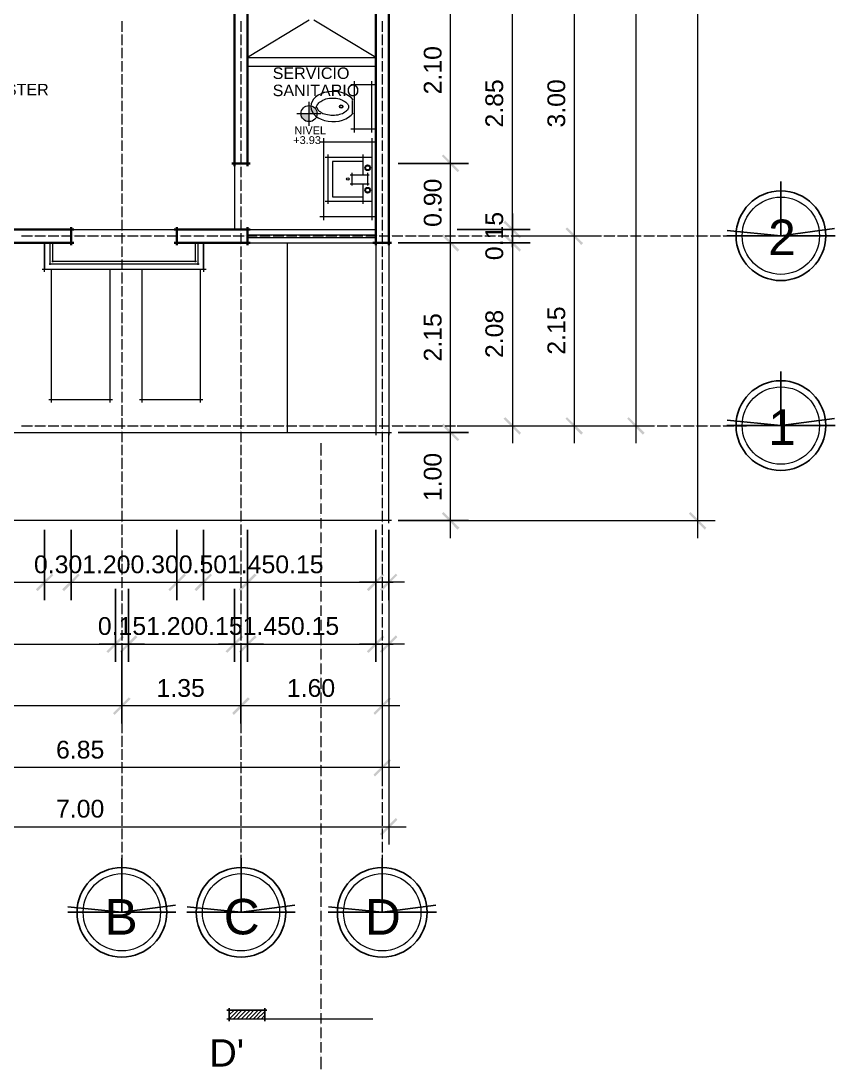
# Model space of a CAD drawing. Header units: millimetres. Extents: x 0 to 51.9, y -1.9 to 29.7.
# Drawn here: x 42.44 to 51.66, y 0.83 to 12.71 of the extents above; entities that cross this region are included whole.
import ezdxf

# ---------------------------------------------------------------- set-up
doc = ezdxf.new("R2010")
doc.units = ezdxf.units.MM
for name, color, linetype in [('PDF_0', 7, 'Continuous'), ('PDF_Acabados', 7, 'Continuous'), ('PDF_Arquitectura', 7, 'Continuous'), ('PDF_Ejes', 7, 'Continuous'), ('PDF_Muebles Fijos', 5, 'Continuous'), ('PDF_Muros', 7, 'Continuous'), ('PDF_Niveles', 2, 'Continuous'), ('PDF_Text', 7, 'Continuous'), ('PDF_Ventanas', 4, 'Continuous')]:
    doc.layers.add(name, color=color, linetype=linetype)
doc.styles.add('PDF ArialMT', font='arial.ttf')

msp = doc.modelspace()

# ---------------------------------------------------------------- hatches: boundary and pattern name
at = {"layer": 'PDF_0', "transparency": 33554559}
for points in [[(47.404, 11.015), (47.222, 11.197), (47.205, 11.18), (47.382, 10.998)], [(48.102, 10.266), (47.924, 10.448), (47.903, 10.427), (48.085, 10.249)], [(48.606, 10.355), (48.784, 10.173), (48.805, 10.194), (48.623, 10.372)], [(47.404, 10.118), (47.222, 10.296), (47.205, 10.279), (47.382, 10.097)], [(47.903, 10.279), (48.085, 10.097), (48.102, 10.118), (47.924, 10.296)], [(47.924, 8.221), (47.903, 8.204), (48.085, 8.022), (48.102, 8.044)], [(48.623, 8.221), (48.606, 8.204), (48.784, 8.022), (48.805, 8.044)], [(49.321, 8.221), (49.304, 8.204), (49.482, 8.022), (49.503, 8.044)], [(47.404, 7.967), (47.222, 8.149), (47.205, 8.128), (47.382, 7.95)], [(47.222, 7.146), (47.205, 7.129), (47.382, 6.947), (47.404, 6.968)], [(50.024, 7.146), (50.003, 7.129), (50.185, 6.947), (50.202, 6.968)], [(42.624, 6.249), (42.802, 6.431), (42.785, 6.448), (42.603, 6.27)], [(42.925, 6.249), (43.102, 6.431), (43.085, 6.448), (42.903, 6.27)], [(44.123, 6.249), (44.305, 6.431), (44.284, 6.448), (44.106, 6.27)], [(44.423, 6.249), (44.601, 6.431), (44.584, 6.448), (44.402, 6.27)], [(44.923, 6.249), (45.105, 6.431), (45.084, 6.448), (44.906, 6.27)], [(46.536, 6.448), (46.354, 6.27), (46.375, 6.249), (46.553, 6.431)], [(46.701, 6.431), (46.684, 6.448), (46.502, 6.27), (46.523, 6.249)], [(43.585, 5.749), (43.403, 5.567), (43.424, 5.55), (43.602, 5.728)], [(43.572, 5.55), (43.754, 5.728), (43.733, 5.749), (43.555, 5.567)], [(44.935, 5.749), (44.753, 5.567), (44.775, 5.55), (44.952, 5.728)], [(44.923, 5.55), (45.105, 5.728), (45.084, 5.749), (44.906, 5.567)], [(46.536, 5.749), (46.354, 5.567), (46.375, 5.55), (46.553, 5.728)], [(46.701, 5.728), (46.684, 5.749), (46.502, 5.567), (46.523, 5.55)], [(43.657, 5.046), (43.479, 4.868), (43.496, 4.847), (43.678, 5.029)], [(45.007, 5.046), (44.83, 4.868), (44.847, 4.847), (45.029, 5.029)], [(46.43, 4.868), (46.447, 4.847), (46.629, 5.029), (46.608, 5.046)], [(46.43, 4.17), (46.447, 4.149), (46.629, 4.331), (46.608, 4.348)], [(46.502, 3.497), (46.523, 3.48), (46.701, 3.658), (46.684, 3.679)]]:
    msp.add_hatch(color=256, dxfattribs=at).paths.add_polyline_path(points)
at = {"layer": 'PDF_Arquitectura', "true_color": 0x404040, "transparency": 33554559}
h = msp.add_hatch(color=250, dxfattribs=at)
h.paths.add_polyline_path([(45.697, 11.659), (45.609, 11.659), (45.609, 11.642), (45.613, 11.629), (45.621, 11.612), (45.63, 11.6), (45.642, 11.591), (45.655, 11.578), (45.668, 11.574), (45.685, 11.57), (45.697, 11.57)])
h.paths.add_polyline_path([(45.714, 11.748), (45.697, 11.748), (45.697, 11.659), (45.791, 11.659), (45.786, 11.672), (45.782, 11.688), (45.778, 11.701), (45.769, 11.714), (45.757, 11.727), (45.731, 11.744)])

# ---------------------------------------------------------------- linework, layer by layer
for p, q in [((51.046, 10.277), (51.046, 10.89)), ((51.046, 10.277), (50.436, 10.337)), ((51.046, 10.277), (51.655, 10.358)), ((51.046, 10.277), (50.433, 10.277)), ((51.046, 10.277), (51.66, 10.277)), ((51.046, 8.126), (51.046, 8.74)), ((51.046, 8.126), (51.655, 8.207)), ((51.046, 8.126), (50.433, 8.126)), ((51.046, 8.126), (50.436, 8.187)), ((51.046, 8.126), (51.66, 8.126)), ((43.579, 2.61), (43.579, 3.223)), ((44.929, 2.61), (44.929, 3.223)), ((46.529, 2.61), (46.529, 3.223)), ((43.579, 2.61), (42.968, 2.671)), ((43.579, 2.61), (44.187, 2.691)), ((44.929, 2.61), (44.319, 2.671)), ((44.929, 2.61), (45.537, 2.691)), ((46.529, 2.61), (45.919, 2.671)), ((46.529, 2.61), (47.138, 2.691)), ((43.579, 2.61), (42.965, 2.61)), ((43.579, 2.61), (44.192, 2.61)), ((44.929, 2.61), (44.316, 2.61)), ((44.929, 2.61), (45.543, 2.61)), ((46.529, 2.61), (45.916, 2.61)), ((46.529, 2.61), (47.143, 2.61))]:
    msp.add_line(p, q)
for centre in [(51.046, 10.277), (51.046, 8.126), (43.579, 2.61), (44.929, 2.61), (46.529, 2.61)]:
    msp.add_circle(centre, 0.508)
at = {"layer": 'PDF_Acabados', "lineweight": 25}
for points in [[(45.223, 1.503), (44.77, 1.503)], [(44.796, 1.376), (44.796, 1.524)], [(45.198, 1.376), (45.198, 1.524)]]:
    msp.add_lwpolyline(points, dxfattribs=at)
at = {"layer": 'PDF_Acabados', "lineweight": 9}
for points in [[(44.796, 1.49), (44.808, 1.503)], [(44.796, 1.448), (44.851, 1.503)], [(44.796, 1.401), (44.897, 1.503)], [(44.842, 1.401), (44.94, 1.503)], [(44.885, 1.401), (44.986, 1.503)], [(44.931, 1.401), (45.033, 1.503)], [(44.978, 1.401), (45.075, 1.503)], [(45.02, 1.401), (45.122, 1.503)], [(45.067, 1.401), (45.164, 1.503)], [(45.109, 1.401), (45.198, 1.486)], [(45.156, 1.401), (45.198, 1.444)]]:
    msp.add_lwpolyline(points, dxfattribs=at)
at = {"layer": 'PDF_Acabados', "color": 8, "lineweight": 5, "true_color": 0x808080}
msp.add_lwpolyline([(46.421, 1.401), (44.77, 1.401)], dxfattribs=at)
at = {"layer": 'PDF_Arquitectura', "color": 250, "lineweight": 18, "true_color": 0x404040}
for points in [[(50.104, 6.85), (50.104, 23.246)], [(47.302, 10.897), (47.302, 13.399)], [(48.005, 10.148), (48.005, 13.399)], [(47.302, 9.999), (47.302, 11.299)], [(48.005, 10.529), (48.005, 10.346), (48.005, 10.198), (48.005, 10.016)], [(48.703, 10.474), (48.703, 7.925)], [(47.302, 7.849), (47.302, 10.397)], [(48.005, 10.397), (48.005, 7.925)], [(48.077, 10.275), (48.902, 10.275)], [(47.302, 6.85), (47.302, 8.247)], [(47.378, 8.124), (48.204, 8.124)], [(48.077, 8.124), (48.902, 8.124)], [(47.505, 7.049), (46.709, 7.049), (50.303, 7.049)], [(46.603, 6.147), (46.603, 6.943), (46.603, 3.378)], [(39.402, 6.35), (42.903, 6.35)], [(42.501, 6.35), (43.204, 6.35)], [(42.802, 6.35), (44.402, 6.35)], [(44.004, 6.35), (44.703, 6.35)], [(44.305, 6.35), (45.202, 6.35)], [(44.804, 6.35), (46.654, 6.35)], [(46.781, 6.35), (46.603, 6.35), (46.455, 6.35), (46.273, 6.35)], [(46.603, 6.274), (46.603, 5.448)], [(39.555, 5.647), (43.704, 5.647)], [(43.835, 5.647), (43.653, 5.647), (43.505, 5.647), (43.323, 5.647)], [(43.454, 5.647), (45.054, 5.647)], [(45.185, 5.647), (45.003, 5.647), (44.855, 5.647), (44.673, 5.647)], [(44.804, 5.647), (46.654, 5.647)], [(46.781, 5.647), (46.603, 5.647), (46.455, 5.647), (46.273, 5.647)], [(46.527, 5.575), (46.527, 4.75)], [(43.78, 4.949), (39.479, 4.949)], [(45.13, 4.949), (43.378, 4.949)], [(46.73, 4.949), (44.728, 4.949)], [(46.527, 4.873), (46.527, 4.047)], [(46.73, 4.25), (39.479, 4.25)], [(39.402, 3.577), (46.802, 3.577)]]:
    msp.add_lwpolyline(points, dxfattribs=at)
at = {"layer": 'PDF_Arquitectura', "color": 250, "lineweight": 9, "true_color": 0x404040}
for points in [[(45.697, 11.794), (45.697, 11.523)], [(45.833, 11.659), (45.562, 11.659)]]:
    msp.add_lwpolyline(points, dxfattribs=at)
at = {"layer": 'PDF_Arquitectura', "color": 250, "lineweight": 18, "true_color": 0x404040}
for points in [[(47.505, 11.096), (46.709, 11.096)], [(48.204, 10.346), (47.378, 10.346)], [(47.505, 10.198), (46.709, 10.198)], [(48.204, 10.198), (47.378, 10.198)], [(47.505, 8.048), (46.709, 8.048)], [(42.704, 6.147), (42.704, 6.943)], [(43.005, 6.147), (43.005, 6.943)], [(44.203, 6.147), (44.203, 6.943)], [(44.504, 6.147), (44.504, 6.943)], [(45.003, 6.147), (45.003, 6.943)], [(46.455, 6.147), (46.455, 6.943)], [(43.505, 5.448), (43.505, 6.274)], [(43.653, 5.448), (43.653, 6.274)], [(44.855, 5.448), (44.855, 6.274)], [(45.003, 5.448), (45.003, 6.274)], [(46.455, 5.448), (46.455, 6.274)], [(43.577, 4.75), (43.577, 5.575)], [(44.927, 4.75), (44.927, 5.575)]]:
    msp.add_lwpolyline(points, close=True, dxfattribs=at)
at = {"layer": 'PDF_Arquitectura', "lineweight": 5}
for points in [[(45.833, 7.925), (45.833, 7.785)], [(45.833, 7.768), (45.833, 7.768)], [(45.833, 7.756), (45.833, 7.756)], [(45.833, 7.739), (45.833, 7.62)], [(45.833, 7.603), (45.833, 7.603)], [(45.833, 7.591), (45.833, 7.591)], [(45.833, 7.574), (45.833, 7.455)], [(45.833, 7.438), (45.833, 7.438)], [(45.833, 7.425), (45.833, 7.425)], [(45.833, 7.408), (45.833, 7.29)], [(45.833, 7.273), (45.833, 7.273)], [(45.833, 7.26), (45.833, 7.26)], [(45.833, 7.243), (45.833, 7.125)], [(45.833, 7.108), (45.833, 7.108)], [(45.833, 7.095), (45.833, 7.095)], [(45.833, 7.078), (45.833, 6.96)], [(45.833, 6.943), (45.833, 6.943)], [(45.833, 6.93), (45.833, 6.93)], [(45.833, 6.913), (45.833, 6.795)], [(45.833, 6.778), (45.833, 6.778)], [(45.833, 6.765), (45.833, 6.765)], [(45.833, 6.748), (45.833, 6.63)], [(45.833, 6.613), (45.833, 6.613)], [(45.833, 6.6), (45.833, 6.6)], [(45.833, 6.583), (45.833, 6.464)], [(45.833, 6.448), (45.833, 6.448)], [(45.833, 6.435), (45.833, 6.435)], [(45.833, 6.418), (45.833, 6.299)], [(45.833, 6.282), (45.833, 6.282)], [(45.833, 6.27), (45.833, 6.27)], [(45.833, 6.253), (45.833, 6.134)], [(45.833, 6.122), (45.833, 6.122)], [(45.833, 6.105), (45.833, 6.105)], [(45.833, 6.088), (45.833, 5.969)], [(45.833, 5.956), (45.833, 5.956)], [(45.833, 5.939), (45.833, 5.939)], [(45.833, 5.923), (45.833, 5.804)], [(45.833, 5.791), (45.833, 5.791)], [(45.833, 5.774), (45.833, 5.774)], [(45.833, 5.757), (45.833, 5.639)], [(45.833, 5.626), (45.833, 5.626)], [(45.833, 5.609), (45.833, 5.609)], [(45.833, 5.597), (45.833, 5.474)], [(45.833, 5.461), (45.833, 5.461)], [(45.833, 5.444), (45.833, 5.444)], [(45.833, 5.431), (45.833, 5.309)], [(45.833, 5.296), (45.833, 5.296)], [(45.833, 5.279), (45.833, 5.279)], [(45.833, 5.266), (45.833, 5.144)], [(45.833, 5.131), (45.833, 5.131)], [(45.833, 5.114), (45.833, 5.114)], [(45.833, 5.101), (45.833, 4.979)], [(45.833, 4.966), (45.833, 4.966)], [(45.833, 4.949), (45.833, 4.949)], [(45.833, 4.936), (45.833, 4.813)], [(45.833, 4.801), (45.833, 4.801)], [(45.833, 4.784), (45.833, 4.784)], [(45.833, 4.771), (45.833, 4.648)], [(45.833, 4.636), (45.833, 4.636)], [(45.833, 4.619), (45.833, 4.619)], [(45.833, 4.606), (45.833, 4.483)], [(45.833, 4.47), (45.833, 4.47)], [(45.833, 4.454), (45.833, 4.454)], [(45.833, 4.441), (45.833, 4.318)], [(45.833, 4.305), (45.833, 4.305)], [(45.833, 4.288), (45.833, 4.288)], [(45.833, 4.276), (45.833, 4.153)], [(45.833, 4.14), (45.833, 4.14)], [(45.833, 4.123), (45.833, 4.123)], [(45.833, 4.111), (45.833, 3.988)], [(45.833, 3.975), (45.833, 3.975)], [(45.833, 3.958), (45.833, 3.958)], [(45.833, 3.946), (45.833, 3.823)], [(45.833, 3.81), (45.833, 3.81)], [(45.833, 3.793), (45.833, 3.793)], [(45.833, 3.78), (45.833, 3.658)], [(45.833, 3.645), (45.833, 3.645)], [(45.833, 3.628), (45.833, 3.628)], [(45.833, 3.615), (45.833, 3.493)], [(45.833, 3.48), (45.833, 3.48)], [(45.833, 3.463), (45.833, 3.463)], [(45.833, 3.45), (45.833, 3.332)], [(45.833, 3.315), (45.833, 3.315)], [(45.833, 3.298), (45.833, 3.298)], [(45.833, 3.285), (45.833, 3.167)], [(45.833, 3.15), (45.833, 3.15)], [(45.833, 3.133), (45.833, 3.133)], [(45.833, 3.12), (45.833, 3.002)], [(45.833, 2.985), (45.833, 2.985)], [(45.833, 2.968), (45.833, 2.968)], [(45.833, 2.955), (45.833, 2.836)], [(45.833, 2.819), (45.833, 2.819)], [(45.833, 2.807), (45.833, 2.807)], [(45.833, 2.79), (45.833, 2.671)], [(45.833, 2.654), (45.833, 2.654)], [(45.833, 2.642), (45.833, 2.642)], [(45.833, 2.625), (45.833, 2.506)], [(45.833, 2.489), (45.833, 2.489)], [(45.833, 2.477), (45.833, 2.477)], [(45.833, 2.46), (45.833, 2.341)], [(45.833, 2.324), (45.833, 2.324)], [(45.833, 2.311), (45.833, 2.311)], [(45.833, 2.295), (45.833, 2.176)], [(45.833, 2.159), (45.833, 2.159)], [(45.833, 2.146), (45.833, 2.146)], [(45.833, 2.129), (45.833, 2.011)], [(45.833, 1.994), (45.833, 1.994)], [(45.833, 1.981), (45.833, 1.981)], [(45.833, 1.964), (45.833, 1.846)], [(45.833, 1.829), (45.833, 1.829)], [(45.833, 1.816), (45.833, 1.816)], [(45.833, 1.799), (45.833, 1.681)], [(45.833, 1.664), (45.833, 1.664)], [(45.833, 1.651), (45.833, 1.651)], [(45.833, 1.634), (45.833, 1.516)], [(45.833, 1.499), (45.833, 1.499)], [(45.833, 1.486), (45.833, 1.486)], [(45.833, 1.469), (45.833, 1.35)], [(45.833, 1.334), (45.833, 1.334)], [(45.833, 1.321), (45.833, 1.321)], [(45.833, 1.304), (45.833, 1.185)], [(45.833, 1.168), (45.833, 1.168)], [(45.833, 1.156), (45.833, 1.156)], [(45.833, 1.139), (45.833, 1.02)], [(45.833, 1.003), (45.833, 1.003)], [(45.833, 0.991), (45.833, 0.991)], [(45.833, 0.974), (45.833, 0.834)]]:
    msp.add_lwpolyline(points, dxfattribs=at)
at = {"layer": 'PDF_Arquitectura', "color": 250, "lineweight": 18, "true_color": 0x404040}
msp.add_circle((45.7, 11.661), 0.091, dxfattribs=at)
at = {"layer": 'PDF_Ejes', "lineweight": 18}
for points in [[(49.402, 23.174), (49.402, 7.925)], [(48.703, 13.471), (48.703, 10.071)], [(48.077, 10.275), (48.902, 10.275)], [(48.779, 8.124), (49.605, 8.124)]]:
    msp.add_lwpolyline(points, dxfattribs=at)
at = {"layer": 'PDF_Ejes', "lineweight": 9}
for points in [[(43.577, 12.709), (43.577, 12.586)], [(44.927, 12.709), (44.927, 12.586)], [(46.527, 12.709), (46.527, 12.586)], [(43.577, 12.573), (43.577, 12.573)], [(43.577, 12.556), (43.577, 12.438)], [(44.927, 12.573), (44.927, 12.573)], [(44.927, 12.556), (44.927, 12.438)], [(46.527, 12.573), (46.527, 12.573)], [(46.527, 12.556), (46.527, 12.438)], [(43.577, 12.421), (43.577, 12.421)], [(43.577, 12.408), (43.577, 12.29)], [(44.927, 12.421), (44.927, 12.421)], [(44.927, 12.408), (44.927, 12.29)], [(46.527, 12.421), (46.527, 12.421)], [(46.527, 12.408), (46.527, 12.29)], [(43.577, 12.273), (43.577, 12.273)], [(43.577, 12.256), (43.577, 12.137)], [(44.927, 12.273), (44.927, 12.273)], [(44.927, 12.256), (44.927, 12.137)], [(46.527, 12.273), (46.527, 12.273)], [(46.527, 12.256), (46.527, 12.137)], [(43.577, 12.125), (43.577, 12.125)], [(44.927, 12.125), (44.927, 12.125)], [(46.527, 12.125), (46.527, 12.125)], [(43.577, 12.108), (43.577, 11.989)], [(44.927, 12.108), (44.927, 11.989)], [(46.527, 12.108), (46.527, 11.989)], [(43.577, 11.972), (43.577, 11.972)], [(43.577, 11.959), (43.577, 11.837)], [(44.927, 11.972), (44.927, 11.972)], [(44.927, 11.959), (44.927, 11.837)], [(46.527, 11.972), (46.527, 11.972)], [(46.527, 11.959), (46.527, 11.837)], [(43.577, 11.824), (43.577, 11.824)], [(43.577, 11.807), (43.577, 11.688)], [(44.927, 11.824), (44.927, 11.824)], [(44.927, 11.807), (44.927, 11.688)], [(46.527, 11.824), (46.527, 11.824)], [(46.527, 11.807), (46.527, 11.688)], [(43.577, 11.672), (43.577, 11.672)], [(43.577, 11.659), (43.577, 11.536)], [(44.927, 11.672), (44.927, 11.672)], [(44.927, 11.659), (44.927, 11.536)], [(46.527, 11.672), (46.527, 11.672)], [(46.527, 11.659), (46.527, 11.536)], [(43.577, 11.523), (43.577, 11.523)], [(44.927, 11.523), (44.927, 11.523)], [(46.527, 11.523), (46.527, 11.523)], [(43.577, 11.506), (43.577, 11.388)], [(44.927, 11.506), (44.927, 11.388)], [(46.527, 11.506), (46.527, 11.388)], [(43.577, 11.371), (43.577, 11.371)], [(43.577, 11.358), (43.577, 11.24)], [(44.927, 11.371), (44.927, 11.371)], [(44.927, 11.358), (44.927, 11.24)], [(46.527, 11.371), (46.527, 11.371)], [(46.527, 11.358), (46.527, 11.24)], [(43.577, 11.223), (43.577, 11.223)], [(43.577, 11.206), (43.577, 11.087)], [(44.927, 11.223), (44.927, 11.223)], [(44.927, 11.206), (44.927, 11.087)], [(46.527, 11.223), (46.527, 11.223)], [(46.527, 11.206), (46.527, 11.087)], [(43.577, 11.075), (43.577, 11.075)], [(43.577, 11.058), (43.577, 10.939)], [(44.927, 11.075), (44.927, 11.075)], [(44.927, 11.058), (44.927, 10.939)], [(46.527, 11.075), (46.527, 11.075)], [(46.527, 11.058), (46.527, 10.939)], [(43.577, 10.922), (43.577, 10.922)], [(43.577, 10.91), (43.577, 10.787)], [(44.927, 10.922), (44.927, 10.922)], [(44.927, 10.91), (44.927, 10.787)], [(46.527, 10.922), (46.527, 10.922)], [(46.527, 10.91), (46.527, 10.787)], [(43.577, 10.774), (43.577, 10.774)], [(43.577, 10.757), (43.577, 10.639)], [(44.927, 10.774), (44.927, 10.774)], [(44.927, 10.757), (44.927, 10.639)], [(46.527, 10.774), (46.527, 10.774)], [(46.527, 10.757), (46.527, 10.639)], [(43.577, 10.622), (43.577, 10.622)], [(43.577, 10.609), (43.577, 10.486)], [(44.927, 10.622), (44.927, 10.622)], [(44.927, 10.609), (44.927, 10.486)], [(46.527, 10.622), (46.527, 10.622)], [(46.527, 10.609), (46.527, 10.486)], [(43.577, 10.474), (43.577, 10.474)], [(43.577, 10.457), (43.577, 10.338)], [(44.927, 10.474), (44.927, 10.474)], [(44.927, 10.457), (44.927, 10.338)], [(46.527, 10.474), (46.527, 10.474)], [(46.527, 10.457), (46.527, 10.338)], [(42.442, 10.275), (42.565, 10.275)], [(42.577, 10.275), (42.577, 10.275)], [(42.594, 10.275), (42.713, 10.275)], [(42.73, 10.275), (42.73, 10.275)], [(42.743, 10.275), (42.865, 10.275)], [(42.878, 10.275), (42.878, 10.275)], [(42.895, 10.275), (43.013, 10.275)], [(43.03, 10.275), (43.03, 10.275)], [(43.043, 10.275), (43.162, 10.275)], [(43.179, 10.275), (43.179, 10.275)], [(43.191, 10.275), (43.314, 10.275)], [(43.327, 10.275), (43.327, 10.275)], [(43.344, 10.275), (43.462, 10.275)], [(43.479, 10.275), (43.479, 10.275)], [(43.492, 10.275), (43.615, 10.275)], [(43.577, 10.321), (43.577, 10.321)], [(43.577, 10.308), (43.577, 10.19)], [(43.627, 10.275), (43.627, 10.275)], [(43.644, 10.275), (43.763, 10.275)], [(43.78, 10.275), (43.78, 10.275)], [(43.792, 10.275), (43.915, 10.275)], [(43.928, 10.275), (43.928, 10.275)], [(43.945, 10.275), (44.063, 10.275)], [(44.08, 10.275), (44.08, 10.275)], [(44.093, 10.275), (44.212, 10.275)], [(44.228, 10.275), (44.228, 10.275)], [(44.245, 10.275), (44.364, 10.275)], [(44.377, 10.275), (44.377, 10.275)], [(44.394, 10.275), (44.512, 10.275)], [(44.529, 10.275), (44.529, 10.275)], [(44.542, 10.275), (44.665, 10.275)], [(44.677, 10.275), (44.677, 10.275)], [(44.694, 10.275), (44.813, 10.275)], [(44.83, 10.275), (44.83, 10.275)], [(44.842, 10.275), (44.965, 10.275)], [(44.927, 10.321), (44.927, 10.321)], [(44.927, 10.308), (44.927, 10.19)], [(44.978, 10.275), (44.978, 10.275)], [(44.995, 10.275), (45.113, 10.275)], [(45.13, 10.275), (45.13, 10.275)], [(45.143, 10.275), (45.261, 10.275)], [(45.278, 10.275), (45.278, 10.275)], [(45.295, 10.275), (45.414, 10.275)], [(45.427, 10.275), (45.427, 10.275)], [(45.443, 10.275), (45.562, 10.275)], [(45.579, 10.275), (45.579, 10.275)], [(45.592, 10.275), (45.714, 10.275)], [(45.727, 10.275), (45.727, 10.275)], [(45.744, 10.275), (45.863, 10.275)], [(45.88, 10.275), (45.88, 10.275)], [(45.892, 10.275), (46.015, 10.275)], [(46.028, 10.275), (46.028, 10.275)], [(46.045, 10.275), (46.163, 10.275)], [(46.18, 10.275), (46.18, 10.275)], [(46.193, 10.275), (46.311, 10.275)], [(46.328, 10.275), (46.328, 10.275)], [(46.345, 10.275), (46.464, 10.275)], [(46.476, 10.275), (46.476, 10.275)], [(46.493, 10.275), (46.612, 10.275)], [(46.527, 10.321), (46.527, 10.321)], [(46.527, 10.308), (46.527, 10.19)], [(46.629, 10.275), (46.629, 10.275)], [(46.642, 10.275), (46.764, 10.275)], [(46.777, 10.275), (46.777, 10.275)], [(46.794, 10.275), (46.912, 10.275)], [(46.929, 10.275), (46.929, 10.275)], [(46.942, 10.275), (47.065, 10.275)], [(47.078, 10.275), (47.078, 10.275)], [(47.095, 10.275), (47.213, 10.275)], [(47.23, 10.275), (47.23, 10.275)], [(47.243, 10.275), (47.361, 10.275)], [(47.378, 10.275), (47.378, 10.275)], [(47.395, 10.275), (47.514, 10.275)], [(47.526, 10.275), (47.526, 10.275)], [(47.543, 10.275), (47.662, 10.275)], [(47.679, 10.275), (47.679, 10.275)], [(47.691, 10.275), (47.814, 10.275)], [(47.827, 10.275), (47.827, 10.275)], [(47.844, 10.275), (47.962, 10.275)], [(47.979, 10.275), (47.979, 10.275)], [(47.992, 10.275), (48.115, 10.275)], [(48.127, 10.275), (48.127, 10.275)], [(48.144, 10.275), (48.263, 10.275)], [(48.28, 10.275), (48.28, 10.275)], [(48.293, 10.275), (48.415, 10.275)], [(48.428, 10.275), (48.428, 10.275)], [(48.445, 10.275), (48.564, 10.275)], [(48.58, 10.275), (48.58, 10.275)], [(48.593, 10.275), (48.712, 10.275)], [(48.729, 10.275), (48.729, 10.275)], [(48.741, 10.275), (48.864, 10.275)], [(48.877, 10.275), (48.877, 10.275)], [(48.894, 10.275), (49.012, 10.275)], [(49.029, 10.275), (49.029, 10.275)], [(49.042, 10.275), (49.165, 10.275)], [(49.177, 10.275), (49.177, 10.275)], [(49.194, 10.275), (49.313, 10.275)], [(49.33, 10.275), (49.33, 10.275)], [(49.342, 10.275), (49.465, 10.275)], [(49.478, 10.275), (49.478, 10.275)], [(49.495, 10.275), (49.613, 10.275)], [(49.63, 10.275), (49.63, 10.275)], [(49.643, 10.275), (49.762, 10.275)], [(49.779, 10.275), (49.779, 10.275)], [(49.795, 10.275), (49.914, 10.275)], [(49.927, 10.275), (49.927, 10.275)], [(49.944, 10.275), (50.062, 10.275)], [(50.079, 10.275), (50.079, 10.275)], [(50.092, 10.275), (50.215, 10.275)], [(50.227, 10.275), (50.227, 10.275)], [(50.244, 10.275), (50.363, 10.275)], [(50.38, 10.275), (50.38, 10.275)], [(50.392, 10.275), (50.515, 10.275)], [(50.528, 10.275), (50.528, 10.275)], [(50.545, 10.275), (50.655, 10.275)], [(43.577, 10.173), (43.577, 10.173)], [(43.577, 10.156), (43.577, 10.037)], [(44.927, 10.173), (44.927, 10.173)], [(44.927, 10.156), (44.927, 10.037)], [(46.527, 10.173), (46.527, 10.173)], [(46.527, 10.156), (46.527, 10.037)], [(43.577, 10.025), (43.577, 10.025)], [(43.577, 10.008), (43.577, 9.889)], [(44.927, 10.025), (44.927, 10.025)], [(44.927, 10.008), (44.927, 9.889)], [(46.527, 10.025), (46.527, 10.025)], [(46.527, 10.008), (46.527, 9.889)], [(43.577, 9.872), (43.577, 9.872)], [(43.577, 9.86), (43.577, 9.737)], [(44.927, 9.872), (44.927, 9.872)], [(44.927, 9.86), (44.927, 9.737)], [(46.527, 9.872), (46.527, 9.872)], [(46.527, 9.86), (46.527, 9.737)], [(43.577, 9.724), (43.577, 9.724)], [(43.577, 9.707), (43.577, 9.589)], [(44.927, 9.724), (44.927, 9.724)], [(44.927, 9.707), (44.927, 9.589)], [(46.527, 9.724), (46.527, 9.724)], [(46.527, 9.707), (46.527, 9.589)], [(43.577, 9.572), (43.577, 9.572)], [(43.577, 9.559), (43.577, 9.436)], [(44.927, 9.572), (44.927, 9.572)], [(44.927, 9.559), (44.927, 9.436)], [(46.527, 9.572), (46.527, 9.572)], [(46.527, 9.559), (46.527, 9.436)], [(43.577, 9.424), (43.577, 9.424)], [(43.577, 9.407), (43.577, 9.288)], [(44.927, 9.424), (44.927, 9.424)], [(44.927, 9.407), (44.927, 9.288)], [(46.527, 9.424), (46.527, 9.424)], [(46.527, 9.407), (46.527, 9.288)], [(43.577, 9.271), (43.577, 9.271)], [(44.927, 9.271), (44.927, 9.271)], [(46.527, 9.271), (46.527, 9.271)], [(43.577, 9.259), (43.577, 9.14)], [(44.927, 9.259), (44.927, 9.14)], [(46.527, 9.259), (46.527, 9.14)], [(43.577, 9.123), (43.577, 9.123)], [(43.577, 9.106), (43.577, 8.988)], [(44.927, 9.123), (44.927, 9.123)], [(44.927, 9.106), (44.927, 8.988)], [(46.527, 9.123), (46.527, 9.123)], [(46.527, 9.106), (46.527, 8.988)], [(43.577, 8.975), (43.577, 8.975)], [(43.577, 8.958), (43.577, 8.839)], [(44.927, 8.975), (44.927, 8.975)], [(44.927, 8.958), (44.927, 8.839)], [(46.527, 8.975), (46.527, 8.975)], [(46.527, 8.958), (46.527, 8.839)], [(43.577, 8.822), (43.577, 8.822)], [(43.577, 8.81), (43.577, 8.687)], [(44.927, 8.822), (44.927, 8.822)], [(44.927, 8.81), (44.927, 8.687)], [(46.527, 8.822), (46.527, 8.822)], [(46.527, 8.81), (46.527, 8.687)], [(43.577, 8.674), (43.577, 8.674)], [(44.927, 8.674), (44.927, 8.674)], [(46.527, 8.674), (46.527, 8.674)], [(43.577, 8.657), (43.577, 8.539)], [(44.927, 8.657), (44.927, 8.539)], [(46.527, 8.657), (46.527, 8.539)], [(43.577, 8.522), (43.577, 8.522)], [(43.577, 8.509), (43.577, 8.386)], [(44.927, 8.522), (44.927, 8.522)], [(44.927, 8.509), (44.927, 8.386)], [(46.527, 8.522), (46.527, 8.522)], [(46.527, 8.509), (46.527, 8.386)], [(43.577, 8.374), (43.577, 8.374)], [(43.577, 8.357), (43.577, 8.238)], [(44.927, 8.374), (44.927, 8.374)], [(44.927, 8.357), (44.927, 8.238)], [(46.527, 8.374), (46.527, 8.374)], [(46.527, 8.357), (46.527, 8.238)], [(43.577, 8.221), (43.577, 8.221)], [(43.577, 8.209), (43.577, 8.09)], [(44.927, 8.221), (44.927, 8.221)], [(44.927, 8.209), (44.927, 8.09)], [(46.527, 8.221), (46.527, 8.221)], [(46.527, 8.209), (46.527, 8.09)], [(42.442, 8.124), (42.565, 8.124)], [(42.577, 8.124), (42.577, 8.124)], [(42.594, 8.124), (42.713, 8.124)], [(42.73, 8.124), (42.73, 8.124)], [(42.743, 8.124), (42.865, 8.124)], [(42.878, 8.124), (42.878, 8.124)], [(42.895, 8.124), (43.013, 8.124)], [(43.03, 8.124), (43.03, 8.124)], [(43.043, 8.124), (43.162, 8.124)], [(43.179, 8.124), (43.179, 8.124)], [(43.191, 8.124), (43.314, 8.124)], [(43.327, 8.124), (43.327, 8.124)], [(43.344, 8.124), (43.462, 8.124)], [(43.479, 8.124), (43.479, 8.124)], [(43.492, 8.124), (43.615, 8.124)], [(43.627, 8.124), (43.627, 8.124)], [(43.644, 8.124), (43.763, 8.124)], [(43.78, 8.124), (43.78, 8.124)], [(43.792, 8.124), (43.915, 8.124)], [(43.928, 8.124), (43.928, 8.124)], [(43.945, 8.124), (44.063, 8.124)], [(44.08, 8.124), (44.08, 8.124)], [(44.093, 8.124), (44.212, 8.124)], [(44.228, 8.124), (44.228, 8.124)], [(44.245, 8.124), (44.364, 8.124)], [(44.377, 8.124), (44.377, 8.124)], [(44.394, 8.124), (44.512, 8.124)], [(44.529, 8.124), (44.529, 8.124)], [(44.542, 8.124), (44.665, 8.124)], [(44.677, 8.124), (44.677, 8.124)], [(44.694, 8.124), (44.813, 8.124)], [(44.83, 8.124), (44.83, 8.124)], [(44.842, 8.124), (44.965, 8.124)], [(44.978, 8.124), (44.978, 8.124)], [(44.995, 8.124), (45.113, 8.124)], [(45.13, 8.124), (45.13, 8.124)], [(45.143, 8.124), (45.261, 8.124)], [(45.278, 8.124), (45.278, 8.124)], [(45.295, 8.124), (45.414, 8.124)], [(45.427, 8.124), (45.427, 8.124)], [(45.443, 8.124), (45.562, 8.124)], [(45.579, 8.124), (45.579, 8.124)], [(45.592, 8.124), (45.714, 8.124)], [(45.727, 8.124), (45.727, 8.124)], [(45.744, 8.124), (45.863, 8.124)], [(45.88, 8.124), (45.88, 8.124)], [(45.892, 8.124), (46.015, 8.124)], [(46.028, 8.124), (46.028, 8.124)], [(46.045, 8.124), (46.163, 8.124)], [(46.18, 8.124), (46.18, 8.124)], [(46.193, 8.124), (46.311, 8.124)], [(46.328, 8.124), (46.328, 8.124)], [(46.345, 8.124), (46.464, 8.124)], [(46.476, 8.124), (46.476, 8.124)], [(46.493, 8.124), (46.612, 8.124)], [(46.629, 8.124), (46.629, 8.124)], [(46.642, 8.124), (46.764, 8.124)], [(46.777, 8.124), (46.777, 8.124)], [(46.794, 8.124), (46.912, 8.124)], [(46.929, 8.124), (46.929, 8.124)], [(46.942, 8.124), (47.065, 8.124)], [(47.078, 8.124), (47.078, 8.124)], [(47.095, 8.124), (47.213, 8.124)], [(47.23, 8.124), (47.23, 8.124)], [(47.243, 8.124), (47.361, 8.124)], [(47.378, 8.124), (47.378, 8.124)], [(47.395, 8.124), (47.514, 8.124)], [(47.526, 8.124), (47.526, 8.124)], [(47.543, 8.124), (47.662, 8.124)], [(47.679, 8.124), (47.679, 8.124)], [(47.691, 8.124), (47.814, 8.124)], [(47.827, 8.124), (47.827, 8.124)], [(47.844, 8.124), (47.962, 8.124)], [(47.979, 8.124), (47.979, 8.124)], [(47.992, 8.124), (48.115, 8.124)], [(48.127, 8.124), (48.127, 8.124)], [(48.144, 8.124), (48.263, 8.124)], [(48.28, 8.124), (48.28, 8.124)], [(48.293, 8.124), (48.415, 8.124)], [(48.428, 8.124), (48.428, 8.124)], [(48.445, 8.124), (48.564, 8.124)], [(48.58, 8.124), (48.58, 8.124)], [(48.593, 8.124), (48.712, 8.124)], [(48.729, 8.124), (48.729, 8.124)], [(48.741, 8.124), (48.864, 8.124)], [(48.877, 8.124), (48.877, 8.124)], [(48.894, 8.124), (49.012, 8.124)], [(49.029, 8.124), (49.029, 8.124)], [(49.042, 8.124), (49.165, 8.124)], [(49.177, 8.124), (49.177, 8.124)], [(49.194, 8.124), (49.313, 8.124)], [(49.33, 8.124), (49.33, 8.124)], [(49.342, 8.124), (49.465, 8.124)], [(49.478, 8.124), (49.478, 8.124)], [(49.495, 8.124), (49.613, 8.124)], [(49.63, 8.124), (49.63, 8.124)], [(49.643, 8.124), (49.762, 8.124)], [(49.779, 8.124), (49.779, 8.124)], [(49.795, 8.124), (49.914, 8.124)], [(49.927, 8.124), (49.927, 8.124)], [(49.944, 8.124), (50.062, 8.124)], [(50.079, 8.124), (50.079, 8.124)], [(50.092, 8.124), (50.215, 8.124)], [(50.227, 8.124), (50.227, 8.124)], [(50.244, 8.124), (50.363, 8.124)], [(50.38, 8.124), (50.38, 8.124)], [(50.392, 8.124), (50.515, 8.124)], [(50.528, 8.124), (50.528, 8.124)], [(50.545, 8.124), (50.655, 8.124)], [(43.577, 8.073), (43.577, 8.073)], [(43.577, 8.056), (43.577, 7.938)], [(44.927, 8.073), (44.927, 8.073)], [(44.927, 8.056), (44.927, 7.938)], [(46.527, 8.073), (46.527, 8.073)], [(46.527, 8.056), (46.527, 7.938)], [(43.577, 7.925), (43.577, 7.925)], [(43.577, 7.908), (43.577, 7.79)], [(44.927, 7.925), (44.927, 7.925)], [(44.927, 7.908), (44.927, 7.79)], [(46.527, 7.925), (46.527, 7.925)], [(46.527, 7.908), (46.527, 7.79)], [(43.577, 7.773), (43.577, 7.773)], [(43.577, 7.76), (43.577, 7.637)], [(44.927, 7.773), (44.927, 7.773)], [(44.927, 7.76), (44.927, 7.637)], [(46.527, 7.773), (46.527, 7.773)], [(46.527, 7.76), (46.527, 7.637)], [(43.577, 7.624), (43.577, 7.624)], [(43.577, 7.607), (43.577, 7.489)], [(44.927, 7.624), (44.927, 7.624)], [(44.927, 7.607), (44.927, 7.489)], [(46.527, 7.624), (46.527, 7.624)], [(46.527, 7.607), (46.527, 7.489)], [(43.577, 7.472), (43.577, 7.472)], [(43.577, 7.459), (43.577, 7.337)], [(44.927, 7.472), (44.927, 7.472)], [(44.927, 7.459), (44.927, 7.337)], [(46.527, 7.472), (46.527, 7.472)], [(46.527, 7.459), (46.527, 7.337)], [(43.577, 7.324), (43.577, 7.324)], [(43.577, 7.307), (43.577, 7.188)], [(44.927, 7.324), (44.927, 7.324)], [(44.927, 7.307), (44.927, 7.188)], [(46.527, 7.324), (46.527, 7.324)], [(46.527, 7.307), (46.527, 7.188)], [(43.577, 7.171), (43.577, 7.171)], [(43.577, 7.159), (43.577, 7.04)], [(44.927, 7.171), (44.927, 7.171)], [(44.927, 7.159), (44.927, 7.04)], [(46.527, 7.171), (46.527, 7.171)], [(46.527, 7.159), (46.527, 7.04)], [(43.577, 7.023), (43.577, 7.023)], [(44.927, 7.023), (44.927, 7.023)], [(46.527, 7.023), (46.527, 7.023)], [(43.577, 7.006), (43.577, 6.888)], [(44.927, 7.006), (44.927, 6.888)], [(46.527, 7.006), (46.527, 6.888)], [(43.577, 6.875), (43.577, 6.875)], [(43.577, 6.858), (43.577, 6.74)], [(44.927, 6.875), (44.927, 6.875)], [(44.927, 6.858), (44.927, 6.74)], [(46.527, 6.875), (46.527, 6.875)], [(46.527, 6.858), (46.527, 6.74)], [(43.577, 6.723), (43.577, 6.723)], [(43.577, 6.71), (43.577, 6.587)], [(44.927, 6.723), (44.927, 6.723)], [(44.927, 6.71), (44.927, 6.587)], [(46.527, 6.723), (46.527, 6.723)], [(46.527, 6.71), (46.527, 6.587)], [(43.577, 6.575), (43.577, 6.575)], [(43.577, 6.558), (43.577, 6.439)], [(44.927, 6.575), (44.927, 6.575)], [(44.927, 6.558), (44.927, 6.439)], [(46.527, 6.575), (46.527, 6.575)], [(46.527, 6.558), (46.527, 6.439)], [(43.577, 6.422), (43.577, 6.422)], [(44.927, 6.422), (44.927, 6.422)], [(46.527, 6.422), (46.527, 6.422)], [(43.577, 6.409), (43.577, 6.287)], [(44.927, 6.409), (44.927, 6.287)], [(46.527, 6.409), (46.527, 6.287)], [(43.577, 6.274), (43.577, 6.274)], [(43.577, 6.257), (43.577, 6.138)], [(44.927, 6.274), (44.927, 6.274)], [(44.927, 6.257), (44.927, 6.138)], [(46.527, 6.274), (46.527, 6.274)], [(46.527, 6.257), (46.527, 6.138)], [(43.577, 6.122), (43.577, 6.122)], [(43.577, 6.109), (43.577, 5.99)], [(44.927, 6.122), (44.927, 6.122)], [(44.927, 6.109), (44.927, 5.99)], [(46.527, 6.122), (46.527, 6.122)], [(46.527, 6.109), (46.527, 5.99)], [(43.577, 5.973), (43.577, 5.973)], [(43.577, 5.956), (43.577, 5.838)], [(44.927, 5.973), (44.927, 5.973)], [(44.927, 5.956), (44.927, 5.838)], [(46.527, 5.973), (46.527, 5.973)], [(46.527, 5.956), (46.527, 5.838)], [(43.577, 5.825), (43.577, 5.825)], [(44.927, 5.825), (44.927, 5.825)], [(46.527, 5.825), (46.527, 5.825)], [(43.577, 5.808), (43.577, 5.69)], [(44.927, 5.808), (44.927, 5.69)], [(46.527, 5.808), (46.527, 5.69)], [(43.577, 5.673), (43.577, 5.673)], [(43.577, 5.66), (43.577, 5.537)], [(44.927, 5.673), (44.927, 5.673)], [(44.927, 5.66), (44.927, 5.537)], [(46.527, 5.673), (46.527, 5.673)], [(46.527, 5.66), (46.527, 5.537)], [(43.577, 5.525), (43.577, 5.525)], [(43.577, 5.508), (43.577, 5.389)], [(44.927, 5.525), (44.927, 5.525)], [(44.927, 5.508), (44.927, 5.389)], [(46.527, 5.525), (46.527, 5.525)], [(46.527, 5.508), (46.527, 5.389)], [(43.577, 5.372), (43.577, 5.372)], [(43.577, 5.36), (43.577, 5.237)], [(44.927, 5.372), (44.927, 5.372)], [(44.927, 5.36), (44.927, 5.237)], [(46.527, 5.372), (46.527, 5.372)], [(46.527, 5.36), (46.527, 5.237)], [(43.577, 5.224), (43.577, 5.224)], [(43.577, 5.207), (43.577, 5.089)], [(44.927, 5.224), (44.927, 5.224)], [(44.927, 5.207), (44.927, 5.089)], [(46.527, 5.224), (46.527, 5.224)], [(46.527, 5.207), (46.527, 5.089)], [(43.577, 5.072), (43.577, 5.072)], [(43.577, 5.059), (43.577, 4.94)], [(44.927, 5.072), (44.927, 5.072)], [(44.927, 5.059), (44.927, 4.94)], [(46.527, 5.072), (46.527, 5.072)], [(46.527, 5.059), (46.527, 4.94)], [(43.577, 4.923), (43.577, 4.923)], [(43.577, 4.907), (43.577, 4.788)], [(44.927, 4.923), (44.927, 4.923)], [(44.927, 4.907), (44.927, 4.788)], [(46.527, 4.923), (46.527, 4.923)], [(46.527, 4.907), (46.527, 4.788)], [(43.577, 4.775), (43.577, 4.775)], [(43.577, 4.758), (43.577, 4.64)], [(44.927, 4.775), (44.927, 4.775)], [(44.927, 4.758), (44.927, 4.64)], [(46.527, 4.775), (46.527, 4.775)], [(46.527, 4.758), (46.527, 4.64)], [(43.577, 4.623), (43.577, 4.623)], [(43.577, 4.61), (43.577, 4.487)], [(44.927, 4.623), (44.927, 4.623)], [(44.927, 4.61), (44.927, 4.487)], [(46.527, 4.623), (46.527, 4.623)], [(46.527, 4.61), (46.527, 4.487)], [(43.577, 4.475), (43.577, 4.475)], [(43.577, 4.458), (43.577, 4.339)], [(44.927, 4.475), (44.927, 4.475)], [(44.927, 4.458), (44.927, 4.339)], [(46.527, 4.475), (46.527, 4.475)], [(46.527, 4.458), (46.527, 4.339)], [(43.577, 4.322), (43.577, 4.322)], [(43.577, 4.31), (43.577, 4.187)], [(44.927, 4.322), (44.927, 4.322)], [(44.927, 4.31), (44.927, 4.187)], [(46.527, 4.322), (46.527, 4.322)], [(46.527, 4.31), (46.527, 4.187)], [(43.577, 4.174), (43.577, 4.174)], [(43.577, 4.157), (43.577, 4.039)], [(44.927, 4.174), (44.927, 4.174)], [(44.927, 4.157), (44.927, 4.039)], [(46.527, 4.174), (46.527, 4.174)], [(46.527, 4.157), (46.527, 4.039)], [(43.577, 4.022), (43.577, 4.022)], [(43.577, 4.009), (43.577, 3.891)], [(44.927, 4.022), (44.927, 4.022)], [(44.927, 4.009), (44.927, 3.891)], [(46.527, 4.022), (46.527, 4.022)], [(46.527, 4.009), (46.527, 3.891)], [(43.577, 3.874), (43.577, 3.874)], [(43.577, 3.857), (43.577, 3.738)], [(44.927, 3.874), (44.927, 3.874)], [(44.927, 3.857), (44.927, 3.738)], [(46.527, 3.874), (46.527, 3.874)], [(46.527, 3.857), (46.527, 3.738)], [(43.577, 3.725), (43.577, 3.725)], [(43.577, 3.708), (43.577, 3.59)], [(44.927, 3.725), (44.927, 3.725)], [(44.927, 3.708), (44.927, 3.59)], [(46.527, 3.725), (46.527, 3.725)], [(46.527, 3.708), (46.527, 3.59)], [(43.577, 3.573), (43.577, 3.573)], [(44.927, 3.573), (44.927, 3.573)], [(46.527, 3.573), (46.527, 3.573)], [(43.577, 3.56), (43.577, 3.438)], [(44.927, 3.56), (44.927, 3.438)], [(46.527, 3.56), (46.527, 3.438)], [(43.577, 3.425), (43.577, 3.425)], [(43.577, 3.408), (43.577, 3.289)], [(44.927, 3.425), (44.927, 3.425)], [(44.927, 3.408), (44.927, 3.289)], [(46.527, 3.425), (46.527, 3.425)], [(46.527, 3.408), (46.527, 3.289)], [(43.577, 3.272), (43.577, 3.272)], [(43.577, 3.26), (43.577, 3.137)], [(44.927, 3.272), (44.927, 3.272)], [(44.927, 3.26), (44.927, 3.137)], [(46.527, 3.272), (46.527, 3.272)], [(46.527, 3.26), (46.527, 3.137)], [(43.577, 3.124), (43.577, 3.124)], [(43.577, 3.107), (43.577, 2.997)], [(44.927, 3.124), (44.927, 3.124)], [(44.927, 3.107), (44.927, 2.997)], [(46.527, 3.124), (46.527, 3.124)], [(46.527, 3.107), (46.527, 2.997)]]:
    msp.add_lwpolyline(points, dxfattribs=at)
at = {"layer": 'PDF_Ejes', "color": 254, "lineweight": 0, "true_color": 0xdcdcdc}
for centre in [(51.046, 10.277), (51.046, 10.277), (51.046, 8.126), (51.046, 8.126), (43.579, 2.61), (43.579, 2.61), (44.929, 2.61), (44.929, 2.61), (46.529, 2.61), (46.529, 2.61)]:
    msp.add_circle(centre, 0.438, dxfattribs=at)
at = {"layer": 'PDF_Muebles Fijos', "lineweight": 5}
for points in [[(45.702, 12.721), (45.003, 12.298), (46.455, 12.298), (45.753, 12.721)], [(45.003, 12.197), (46.455, 12.197)], [(46.214, 11.447), (46.214, 12.027)], [(46.413, 11.447), (46.413, 12.027)], [(46.172, 11.989), (46.455, 11.989)], [(46.193, 11.663), (46.193, 11.811)], [(46.172, 11.49), (46.455, 11.49)], [(45.824, 11.341), (46.455, 11.341)], [(45.863, 11.384), (45.863, 10.452)], [(46.413, 11.384), (46.413, 10.452)], [(45.884, 11.168), (46.413, 11.168)], [(45.913, 11.197), (45.913, 10.639)], [(46.311, 11.197), (46.311, 10.969)], [(46.311, 11.117), (45.964, 11.117), (45.964, 10.719), (46.311, 10.719)], [(46.167, 10.969), (46.383, 10.969)], [(46.189, 10.846), (46.189, 10.99)], [(46.362, 10.99), (46.362, 10.846)], [(46.167, 10.867), (46.383, 10.867)], [(46.311, 10.867), (46.311, 10.639)], [(45.884, 10.668), (46.413, 10.668)], [(45.824, 10.495), (46.455, 10.495)]]:
    msp.add_lwpolyline(points, dxfattribs=at)
msp.add_lwpolyline([(46.146, 11.739), (46.146, 11.731), (46.146, 11.722), (46.142, 11.718), (46.138, 11.71), (46.134, 11.701), (46.125, 11.693), (46.117, 11.684), (46.104, 11.676), (46.091, 11.667), (46.078, 11.659), (46.062, 11.655), (46.045, 11.65), (46.028, 11.642), (46.007, 11.642), (45.99, 11.638), (45.968, 11.638), (45.947, 11.638), (45.93, 11.642), (45.909, 11.646), (45.892, 11.65), (45.875, 11.655), (45.858, 11.659), (45.846, 11.667), (45.833, 11.676), (45.82, 11.684), (45.812, 11.693), (45.803, 11.701), (45.799, 11.71), (45.795, 11.718), (45.791, 11.727), (45.786, 11.731), (45.786, 11.739), (45.786, 11.744), (45.791, 11.752), (45.791, 11.76), (45.795, 11.765), (45.803, 11.773), (45.812, 11.782), (45.82, 11.79), (45.833, 11.799), (45.846, 11.807), (45.858, 11.815), (45.875, 11.82), (45.892, 11.828), (45.909, 11.832), (45.93, 11.837), (45.947, 11.837), (45.968, 11.837), (45.99, 11.837), (46.007, 11.837), (46.028, 11.832), (46.045, 11.828), (46.062, 11.82), (46.078, 11.815), (46.091, 11.807), (46.104, 11.799), (46.117, 11.79), (46.125, 11.782), (46.134, 11.773), (46.138, 11.765), (46.142, 11.76), (46.146, 11.752)], close=True, dxfattribs=at)
for centre, radius in [((46.064, 11.741), 0.0191), ((46.064, 11.741), 0.0148), ((46.364, 11.047), 0.0317), ((46.364, 11.047), 0.0233), ((46.14, 10.92), 0.0148), ((46.364, 10.793), 0.0317), ((46.364, 10.793), 0.0233)]:
    msp.add_circle(centre, radius, dxfattribs=at)
for points in [[(45.916, 11.909), (45.801, 11.891), (45.72, 11.822), (45.72, 11.742)], [(46.199, 11.817), (46.147, 11.889), (46.03, 11.927), (45.916, 11.909)], [(45.72, 11.742), (45.72, 11.662), (45.801, 11.593), (45.916, 11.575)], [(45.916, 11.575), (46.03, 11.557), (46.147, 11.595), (46.199, 11.667)]]:
    msp.add_open_spline(points, degree=3, dxfattribs=at)
at = {"layer": 'PDF_Muros', "lineweight": 35}
for points in [[(46.603, 23.076), (46.603, 10.169)], [(44.855, 15.079), (44.855, 11.066)], [(45.003, 11.066), (45.003, 13.229)], [(46.455, 13.229), (46.455, 10.169)], [(44.825, 11.096), (45.033, 11.096)], [(43.035, 10.346), (39.724, 10.346)], [(43.005, 10.169), (43.005, 10.376)], [(44.173, 10.346), (45.033, 10.346)], [(44.203, 10.169), (44.203, 10.376)], [(45.003, 10.376), (45.003, 10.169)], [(39.572, 10.198), (43.035, 10.198)], [(44.173, 10.198), (45.033, 10.198)], [(46.421, 10.198), (46.633, 10.198)]]:
    msp.add_lwpolyline(points, dxfattribs=at)
at = {"layer": 'PDF_Muros', "lineweight": 9}
for points in [[(46.455, 10.198), (46.455, 8.018)], [(46.603, 10.198), (46.603, 8.018)], [(46.421, 8.048), (46.633, 8.048)]]:
    msp.add_lwpolyline(points, dxfattribs=at)
at = {"layer": 'PDF_Niveles', "lineweight": 9}
for points in [[(44.855, 11.096), (44.855, 10.346)], [(45.452, 10.198), (45.452, 8.048)], [(42.781, 8.386), (42.781, 9.898)], [(43.441, 9.898), (43.441, 8.386)], [(43.809, 8.386), (43.809, 9.898)], [(44.466, 9.898), (44.466, 8.386)], [(43.471, 8.416), (42.751, 8.416)], [(44.495, 8.416), (43.78, 8.416)], [(39.754, 8.048), (46.455, 8.048)], [(46.603, 7.019), (46.603, 8.048)], [(46.633, 7.049), (39.572, 7.049)]]:
    msp.add_lwpolyline(points, dxfattribs=at)
at = {"layer": 'PDF_Ventanas', "lineweight": 9}
for points in [[(43.005, 10.346), (44.203, 10.346)], [(45.003, 10.346), (46.455, 10.346)], [(42.704, 9.868), (42.704, 10.198), (42.704, 9.898), (44.504, 9.898), (44.504, 10.198), (44.504, 9.868)], [(45.003, 10.198), (46.455, 10.198)], [(42.675, 9.898), (44.533, 9.898)]]:
    msp.add_lwpolyline(points, dxfattribs=at)
at = {"layer": 'PDF_Ventanas', "lineweight": 18}
for points in [[(45.003, 10.287), (46.455, 10.287)], [(45.003, 10.258), (46.455, 10.258)], [(42.764, 10.198), (42.764, 9.949)], [(42.793, 10.198), (42.793, 9.978)], [(44.415, 9.978), (44.415, 10.198)], [(44.444, 9.949), (44.444, 10.198)], [(42.785, 9.987), (44.423, 9.987)], [(42.755, 9.957), (44.453, 9.957)]]:
    msp.add_lwpolyline(points, dxfattribs=at)

# ---------------------------------------------------------------- texts
at = {"layer": 'PDF_Text', "char_height": 0.2012, "attachment_point": 4, "rotation": 90, "style": 'PDF ArialMT'}
for s, insert in [('2.10', (47.102, 11.879)), ('2.85', (47.8, 11.503)), ('3.00', (48.503, 11.503)), ('0.90', (47.102, 10.377)), ('0.15', (47.8, 10)), ('2.15', (47.102, 8.852)), ('2.08', (47.8, 8.891)), ('2.15', (48.503, 8.929)), ('1.00', (47.102, 7.269))]:
    msp.add_mtext(s, dxfattribs=dict(at, insert=insert))
at = {"layer": 'PDF_Text', "attachment_point": 4, "style": 'PDF ArialMT'}
for s, insert, char_height in [('SERVICIO', (45.288, 12.118), 0.1303), ('DORMITORIO MASTER', (40.758, 11.932), 0.13035), ('SANITARIO', (45.288, 11.923), 0.1303), ('+3.93', (45.521, 11.36), 0.0887), ('NIVEL', (45.534, 11.471), 0.0887), ('2', (50.902, 10.259), 0.402), ('1', (50.902, 8.108), 0.402), ('0.301.200.300.501.450.15', (42.583, 6.552), 0.20116), ('0.151.200.151.450.15', (43.307, 5.853), 0.20116), ('1.35', (43.972, 5.151), 0.2012), ('1.60', (45.449, 5.151), 0.2012), ('6.85', (42.833, 4.452), 0.2012), ('7.00', (42.833, 3.783), 0.2012), ('B', (43.383, 2.558), 0.402), ('C', (44.734, 2.558), 0.402), ('D', (46.334, 2.558), 0.402)]:
    msp.add_mtext(s, dxfattribs=dict(at, insert=insert, char_height=char_height))
at = {"layer": 'PDF_Text', "color": 8, "true_color": 0x808080, "insert": (44.569, 1.017), "char_height": 0.3098, "attachment_point": 4, "style": 'PDF ArialMT'}
msp.add_mtext("D'", dxfattribs=at)

doc.saveas('drawing.dxf')
